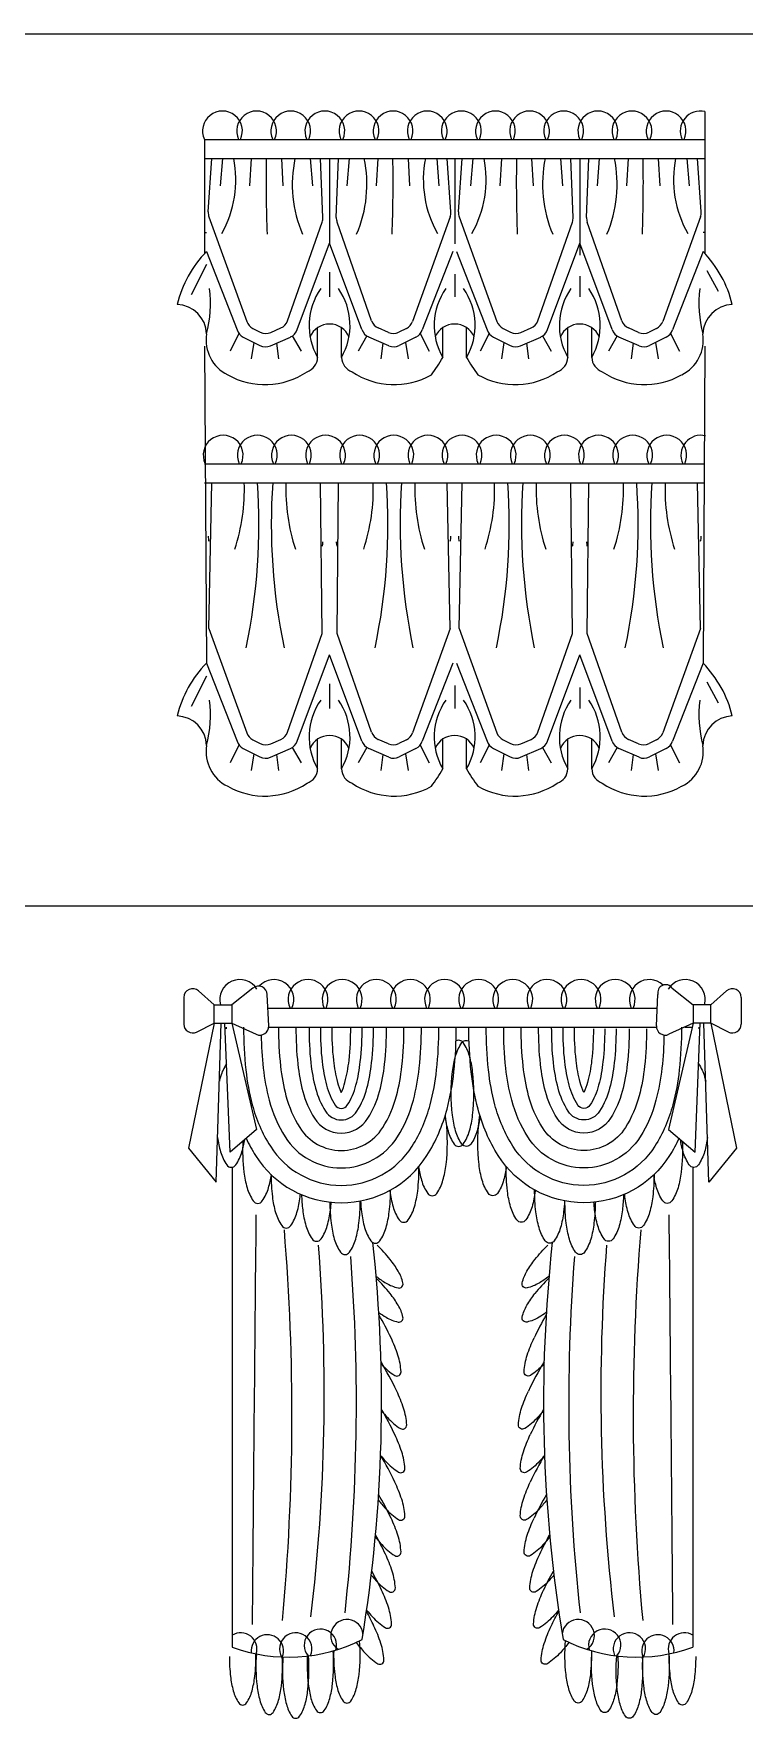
# Model space of a CAD drawing. Header units: inches. Extents: x 10 to 52.5, y 12.6 to 37.4.
# Drawn here: x 44.6 to 47.87, y 17.18 to 24.9 of the extents above; entities that cross this region are included whole.
import ezdxf

# ---------------------------------------------------------------- set-up
doc = ezdxf.new("R2010")
doc.units = ezdxf.units.IN
doc.header["$MEASUREMENT"] = 0
doc.layers.add('02', color=2, linetype='Continuous')
doc.layers.add('4', color=4, linetype='Continuous')

msp = doc.modelspace()

# ---------------------------------------------------------------- linework, layer by layer
at = {"layer": '02'}
for p, q in [((45.3872, 24.4168), (47.6844, 24.4168)), ((45.3872, 24.3299), (47.6844, 24.3299)), ((45.4047, 24.0845), (45.4213, 24.3299)), ((45.4698, 24.3299), (45.4594, 24.2043)), ((45.6016, 24.3299), (45.5947, 24.2043)), ((45.7403, 24.3299), (45.7472, 24.2043)), ((45.8721, 24.3299), (45.8825, 24.2043)), ((45.9307, 24.0591), (45.9206, 24.3299)), ((45.9615, 24.3299), (45.9615, 23.9409)), ((45.9924, 24.0591), (46.0024, 24.3299)), ((46.051, 24.3299), (46.0406, 24.2043)), ((46.1828, 24.3299), (46.1758, 24.2043)), ((46.3215, 24.3299), (46.3284, 24.2043)), ((46.4533, 24.3299), (46.4637, 24.2043)), ((46.5184, 24.0845), (46.5018, 24.3299)), ((46.5358, 24.3299), (46.5358, 23.9386)), ((46.5533, 24.0845), (46.5699, 24.3299)), ((46.6184, 24.3299), (46.608, 24.2043)), ((46.7502, 24.3299), (46.7433, 24.2043)), ((46.8889, 24.3299), (46.8958, 24.2043)), ((47.0207, 24.3299), (47.0311, 24.2043)), ((47.0793, 24.0591), (47.0692, 24.3299)), ((47.1101, 24.3299), (47.1101, 23.8864)), ((47.141, 24.0591), (47.151, 24.3299)), ((47.1996, 24.3299), (47.1892, 24.2043)), ((47.3314, 24.3299), (47.3244, 24.2043)), ((47.4701, 24.3299), (47.477, 24.2043)), ((47.6019, 24.3299), (47.6123, 24.2043)), ((47.667, 24.0845), (47.6504, 24.3299)), ((45.4079, 24.0615), (45.5812, 23.5825)), ((45.7685, 23.5857), (45.9275, 24.0383)), ((46.1546, 23.5857), (45.9956, 24.0383)), ((46.5151, 24.0615), (46.3419, 23.5825)), ((46.5565, 24.0615), (46.7298, 23.5825)), ((46.9171, 23.5857), (47.0761, 24.0383)), ((47.3032, 23.5857), (47.1442, 24.0383)), ((47.6637, 24.0615), (47.4905, 23.5825)), ((45.3872, 23.9908), (45.3959, 23.9908)), ((47.6844, 23.9908), (47.6757, 23.9908)), ((45.3959, 23.9028), (45.5367, 23.544)), ((45.8128, 23.545), (45.9615, 23.9409)), ((46.1102, 23.545), (45.9615, 23.9409)), ((46.5271, 23.9028), (46.3864, 23.544)), ((46.5445, 23.9028), (46.6853, 23.544)), ((46.9614, 23.545), (47.1101, 23.9409)), ((47.2588, 23.545), (47.1101, 23.9409)), ((47.6757, 23.9028), (47.535, 23.544)), ((45.3959, 23.8429), (45.3263, 23.7038)), ((45.9615, 23.8081), (45.9615, 23.6951)), ((46.5358, 23.7995), (46.5358, 23.6951)), ((47.6931, 23.8168), (47.7453, 23.7212)), ((47.1101, 23.7908), (47.1101, 23.6951)), ((45.5457, 23.5266), (45.5045, 23.4454)), ((45.5653, 23.5105), (45.6421, 23.4721)), ((45.6135, 23.4864), (45.6016, 23.4107)), ((45.6092, 23.5508), (45.6436, 23.5336)), ((45.6899, 23.4709), (45.7819, 23.5111)), ((45.6915, 23.5324), (45.7378, 23.5526)), ((45.7904, 23.5158), (45.8305, 23.4454)), ((45.9068, 23.4176), (45.9068, 23.554)), ((46.0163, 23.4176), (46.0163, 23.554)), ((46.1326, 23.5158), (46.0926, 23.4454)), ((46.2332, 23.4709), (46.1412, 23.5111)), ((46.2316, 23.5324), (46.1853, 23.5526)), ((46.3139, 23.5508), (46.2794, 23.5336)), ((46.3578, 23.5105), (46.281, 23.4721)), ((46.3096, 23.4864), (46.3215, 23.4107)), ((46.3773, 23.5266), (46.4186, 23.4454)), ((46.4811, 23.4176), (46.4811, 23.554)), ((46.5906, 23.4176), (46.5906, 23.554)), ((46.6943, 23.5266), (46.6531, 23.4454)), ((46.7139, 23.5105), (46.7907, 23.4721)), ((46.7621, 23.4864), (46.7502, 23.4107)), ((46.7578, 23.5508), (46.7922, 23.5336)), ((46.8385, 23.4709), (46.9305, 23.5111)), ((46.8401, 23.5324), (46.8864, 23.5526)), ((46.939, 23.5158), (46.9791, 23.4454)), ((47.0554, 23.4176), (47.0554, 23.554)), ((47.1649, 23.4176), (47.1649, 23.554)), ((47.2812, 23.5158), (47.2412, 23.4454)), ((47.3818, 23.4709), (47.2898, 23.5111)), ((47.3802, 23.5324), (47.3339, 23.5526)), ((47.4625, 23.5508), (47.428, 23.5336)), ((47.5064, 23.5105), (47.4296, 23.4721)), ((47.4582, 23.4864), (47.4701, 23.4107)), ((47.5259, 23.5266), (47.5672, 23.4454)), ((45.7174, 23.4829), (45.7264, 23.4107)), ((46.2057, 23.4829), (46.1966, 23.4107)), ((46.866, 23.4829), (46.875, 23.4107)), ((47.3543, 23.4829), (47.3452, 23.4107)), ((45.3872, 22.9299), (47.6844, 22.9299)), ((45.3872, 22.8429), (47.6844, 22.8429)), ((45.4079, 22.1745), (45.4213, 22.8429)), ((45.9275, 22.1513), (45.9206, 22.8429)), ((45.9956, 22.1513), (46.0024, 22.8429)), ((46.5151, 22.1745), (46.5018, 22.8429)), ((46.5565, 22.1745), (46.5699, 22.8429)), ((47.0761, 22.1513), (47.0692, 22.8429)), ((47.1442, 22.1513), (47.151, 22.8429)), ((47.6637, 22.1745), (47.6504, 22.8429)), ((45.4079, 22.1745), (45.5812, 21.6955)), ((46.5151, 22.1745), (46.3419, 21.6955)), ((46.5565, 22.1745), (46.7298, 21.6955)), ((47.6637, 22.1745), (47.4905, 21.6955)), ((45.7685, 21.6988), (45.9275, 22.1513)), ((46.1546, 21.6988), (45.9956, 22.1513)), ((46.9171, 21.6988), (47.0761, 22.1513)), ((47.3032, 21.6988), (47.1442, 22.1513)), ((45.8128, 21.658), (45.9615, 22.054)), ((46.1102, 21.658), (45.9615, 22.054)), ((46.9614, 21.658), (47.1101, 22.054)), ((47.2588, 21.658), (47.1101, 22.054)), ((45.3959, 21.956), (45.3263, 21.8168)), ((45.3959, 22.0159), (45.5367, 21.6571)), ((46.5271, 22.0159), (46.3864, 21.6571)), ((46.5445, 22.0159), (46.6853, 21.6571)), ((47.6757, 22.0159), (47.535, 21.6571)), ((45.9615, 21.9212), (45.9615, 21.8081)), ((46.5358, 21.9125), (46.5358, 21.8081)), ((47.1101, 21.9038), (47.1101, 21.8081)), ((47.6931, 21.9299), (47.7453, 21.8342)), ((45.5457, 21.6397), (45.5045, 21.5584)), ((45.6092, 21.6639), (45.6436, 21.6467)), ((45.6915, 21.6454), (45.7378, 21.6657)), ((46.2316, 21.6454), (46.1853, 21.6657)), ((46.3139, 21.6639), (46.2794, 21.6467)), ((46.3773, 21.6397), (46.4186, 21.5584)), ((46.6943, 21.6397), (46.6531, 21.5584)), ((46.7578, 21.6639), (46.7922, 21.6467)), ((46.8401, 21.6454), (46.8864, 21.6657)), ((47.3802, 21.6454), (47.3339, 21.6657)), ((47.4625, 21.6639), (47.428, 21.6467)), ((47.5259, 21.6397), (47.5672, 21.5584)), ((45.5653, 21.6235), (45.6421, 21.5852)), ((45.6135, 21.5995), (45.6016, 21.5237)), ((45.6899, 21.5839), (45.7819, 21.6242)), ((45.7174, 21.596), (45.7264, 21.5237)), ((45.7904, 21.6288), (45.8305, 21.5584)), ((46.1326, 21.6288), (46.0926, 21.5584)), ((46.2332, 21.5839), (46.1412, 21.6242)), ((46.2057, 21.596), (46.1966, 21.5237)), ((46.3578, 21.6235), (46.281, 21.5852)), ((46.3096, 21.5995), (46.3215, 21.5237)), ((46.7139, 21.6235), (46.7907, 21.5852)), ((46.7621, 21.5995), (46.7502, 21.5237)), ((46.8385, 21.5839), (46.9305, 21.6242)), ((46.866, 21.596), (46.875, 21.5237)), ((46.939, 21.6288), (46.9791, 21.5584)), ((47.2812, 21.6288), (47.2412, 21.5584)), ((47.3818, 21.5839), (47.2898, 21.6242)), ((47.3543, 21.596), (47.3452, 21.5237)), ((47.5064, 21.6235), (47.4296, 21.5852)), ((47.4582, 21.5995), (47.4701, 21.5237)), ((45.2928, 20.4828), (45.2928, 20.36)), ((45.432, 20.4485), (45.36, 20.5129)), ((45.6098, 20.5255), (45.5135, 20.4485)), ((45.682, 20.3519), (45.6753, 20.4959)), ((47.4619, 20.3519), (47.4686, 20.4959)), ((47.534, 20.5255), (47.6303, 20.4485)), ((47.7118, 20.4485), (47.7838, 20.5129)), ((47.851, 20.4828), (47.851, 20.36)), ((45.432, 20.4485), (45.5135, 20.4485)), ((45.432, 20.3643), (45.432, 20.4485)), ((45.5135, 20.4485), (45.5135, 20.3643)), ((47.7118, 20.4485), (47.6303, 20.4485)), ((47.6303, 20.4485), (47.6303, 20.3643)), ((47.7118, 20.3643), (47.7118, 20.4485)), ((45.432, 20.3643), (45.3139, 19.7908)), ((45.3511, 20.3239), (45.432, 20.3643)), ((45.432, 20.3643), (45.5135, 20.3643)), ((45.441, 19.6349), (45.4641, 20.3643)), ((45.5046, 19.7735), (45.4815, 20.3643)), ((45.5135, 20.3643), (45.626, 19.8775)), ((45.5135, 20.3643), (45.6249, 20.3134)), ((45.6819, 20.3469), (47.4619, 20.3469)), ((47.6303, 20.3643), (47.5178, 19.8775)), ((47.6303, 20.3643), (47.5189, 20.3134)), ((47.5923, 20.3469), (47.6263, 20.3469)), ((47.7118, 20.3643), (47.6303, 20.3643)), ((47.6392, 19.7735), (47.6623, 20.3643)), ((47.7028, 19.6349), (47.6797, 20.3643)), ((47.7118, 20.3643), (47.83, 19.7908)), ((47.7927, 20.3239), (47.7118, 20.3643)), ((45.626, 19.8775), (45.5046, 19.7735)), ((47.5178, 19.8775), (47.6392, 19.7735)), ((45.3139, 19.7908), (45.441, 19.6349)), ((47.83, 19.7908), (47.7028, 19.6349))]:
    msp.add_line(p, q, dxfattribs=at)
for points in [[(45.4871, 20.3469, 0.001192), (45.4871, 20.3382, 0.02704)], [(45.5671, 20.3469, 0.028287), (45.5773, 20.15)], [(45.5773, 20.15, 0.037063), (45.6066, 19.9907, 0.077106), (45.6896, 19.8, 0.550637), (46.3405, 19.8, 0.077106), (46.4234, 19.9907, 0.037063), (46.4528, 20.15, 0.028288), (46.4629, 20.3469, 0.037063)], [(45.6473, 20.3101, 0.022816), (45.6568, 20.1586, 0.037063), (45.684, 20.011, 0.077106), (45.7572, 19.8428, 0.550637), (46.2729, 19.8428, 0.077106), (46.346, 20.011, 0.037063), (46.3732, 20.1586, 0.028347), (46.3829, 20.3469, 0.037063)], [(45.7271, 20.3469, 0.028413), (45.7363, 20.1672)], [(45.7363, 20.1672, 0.037063), (45.7614, 20.0312, 0.077106), (45.8248, 19.8856, 0.550637), (46.2053, 19.8856, 0.077106), (46.2686, 20.0312, 0.037063), (46.2937, 20.1672, 0.028413), (46.3029, 20.3469, 0.037063)], [(45.8071, 20.3469, 0.028487), (45.8159, 20.1759)], [(45.8159, 20.1759, 0.037063), (45.8388, 20.0515, 0.077106), (45.8924, 19.9283, 0.550637), (46.1377, 19.9283, 0.077106), (46.1912, 20.0515, 0.037063), (46.2142, 20.1759, 0.028486), (46.2229, 20.3469, 0.037063)], [(45.8671, 20.3469, 0.028547), (45.8755, 20.1824)], [(45.8755, 20.1824, 0.037063), (45.8968, 20.0667, 0.077106), (45.9431, 19.9604, 0.550637), (46.087, 19.9604, 0.077106), (46.1332, 20.0667, 0.037063), (46.1545, 20.1824, 0.028546), (46.1629, 20.3469, 0.037063)], [(45.9193, 20.3469, 0.028603), (45.9274, 20.188)], [(45.9274, 20.188, 0.037063), (45.9473, 20.08, 0.077106), (45.9872, 19.9883, 0.550637), (46.0428, 19.9883, 0.077106), (46.0827, 20.08, 0.037063), (46.1026, 20.188, 0.028603), (46.1107, 20.3469, 0.037063)], [(45.9715, 20.3469, 0.028664), (45.9793, 20.1936)], [(45.9793, 20.1936, 0.037063), (45.9978, 20.0932, 0.046055), (46.015, 20.0459, 0.046055), (46.0322, 20.0932, 0.037063), (46.0507, 20.1936, 0.028664), (46.0585, 20.3469, 0.037063)], [(47.5767, 20.3469, -0.028288), (47.5665, 20.15, -0.037063), (47.5372, 19.9907, -0.077106), (47.4543, 19.8, -0.550637), (46.8033, 19.8, -0.077106), (46.7204, 19.9907, -0.037063), (46.6911, 20.15, -0.028287), (46.6809, 20.3469, -0.037063)], [(47.4965, 20.3101, -0.022816), (47.487, 20.1586, -0.037063), (47.4598, 20.011, -0.077106), (47.3867, 19.8428, -0.550637), (46.871, 19.8428, -0.077106), (46.7978, 20.011, -0.037063), (46.7706, 20.1586, -0.028347), (46.7609, 20.3469, -0.037063)], [(47.4167, 20.3382, -0.02704), (47.4075, 20.1672, -0.037063), (47.3824, 20.0312, -0.077106), (47.3191, 19.8856, -0.550637), (46.9386, 19.8856, -0.077106), (46.8752, 20.0312, -0.037063), (46.8501, 20.1672, -0.028413), (46.8409, 20.3469, -0.037063)], [(47.3367, 20.3382, -0.02704), (47.3279, 20.1759, -0.037063), (47.305, 20.0515, -0.077106), (47.2515, 19.9283, -0.550637), (47.0062, 19.9283, -0.077106), (46.9526, 20.0515, -0.037063), (46.9297, 20.1759, -0.028487), (46.9209, 20.3469, -0.037063)], [(47.2767, 20.3382, -0.02704), (47.2683, 20.1824, -0.037063), (47.247, 20.0667, -0.077106), (47.2008, 19.9604, -0.550637), (47.0569, 19.9604, -0.077106), (47.0106, 20.0667, -0.037063), (46.9893, 20.1824, -0.028547), (46.9809, 20.3469, -0.037063)], [(47.2245, 20.3382, -0.02704), (47.2164, 20.188, -0.037063), (47.1965, 20.08, -0.077106), (47.1566, 19.9883, -0.550637), (47.101, 19.9883, -0.077106), (47.0611, 20.08, -0.037063), (47.0412, 20.188, -0.028603), (47.0331, 20.3469, -0.037063)], [(47.1723, 20.3382, -0.02704), (47.1645, 20.1936, -0.037063), (47.146, 20.0932, -0.046055), (47.1288, 20.0459, -0.046055), (47.1116, 20.0932, -0.037063), (47.0931, 20.1936, -0.028664), (47.0853, 20.3469, -0.037063)], [(47.6567, 20.3469, -0.001192), (47.6567, 20.3382, -0.02704)], [(46.4914, 19.9376, 0.037472), (46.5053, 19.8704, 0.081597), (46.5339, 19.8099, 0.524844), (46.5752, 19.8099, 0.081597), (46.6037, 19.8704, 0.040172), (46.6182, 19.9425, 0.059007), (46.6182, 20.1426, 0.040172), (46.6037, 20.2147, 0.081597), (46.5752, 20.2752, 0.388979), (46.5421, 20.2828, 0.081597)], [(46.6524, 19.9376, -0.037472), (46.6385, 19.8704, -0.081597), (46.61, 19.8099, -0.524844), (46.5687, 19.8099, -0.081597), (46.5401, 19.8704, -0.040172), (46.5256, 19.9425, -0.059007), (46.5256, 20.1426, -0.040172), (46.5401, 20.2147, -0.081597), (46.5687, 20.2752, -0.388979), (46.6017, 20.2828, -0.081597)], [(45.4888, 20.1782, 0.079637), (45.4611, 20.1191, 0.011645), (45.4557, 20.0984, 0.029478)], [(47.6551, 20.1782, -0.079637), (47.6827, 20.1191, -0.011645), (47.6881, 20.0984, -0.029478)], [(46.3704, 19.7058, 0.034307), (46.3835, 19.6443, 0.081597), (46.412, 19.5838, 0.524844), (46.4533, 19.5838, 0.081597), (46.4819, 19.6443, 0.040172), (46.4964, 19.7165, 0.059007), (46.4964, 19.9165, 0.013934), (46.4927, 19.9418, 0.081597)], [(46.7735, 19.7058, -0.034307), (46.7604, 19.6443, -0.081597), (46.7318, 19.5838, -0.524844), (46.6905, 19.5838, -0.081597), (46.6619, 19.6443, -0.040172), (46.6474, 19.7165, -0.059007), (46.6474, 19.9165, -0.013934), (46.6511, 19.9418, -0.081597)], [(45.4475, 19.8398, 0.036265), (45.4611, 19.7747, 0.081597), (45.4897, 19.7143, 0.524844), (45.531, 19.7143, 0.081597), (45.5595, 19.7747, 0.031508), (45.5719, 19.8312, 0.029478)], [(45.5636, 19.824, 0.041947), (45.5684, 19.6817)], [(47.5802, 19.824, -0.041947), (47.5754, 19.6817, -0.040172), (47.5609, 19.6095, -0.081597), (47.5323, 19.5491, -0.524844), (47.491, 19.5491, -0.081597), (47.4625, 19.6095, -0.03327), (47.4496, 19.6691, -0.029478)], [(47.6963, 19.8398, -0.036265), (47.6827, 19.7747, -0.081597), (47.6542, 19.7143, -0.524844), (47.6128, 19.7143, -0.081597), (47.5843, 19.7747, -0.031508), (47.5719, 19.8312, -0.029478)], [(46.2381, 19.5978, 0.000907), (46.2385, 19.5947, 0.040172), (46.2529, 19.5226, 0.081597), (46.2815, 19.4621, 0.524844), (46.3228, 19.4621, 0.081597), (46.3514, 19.5226, 0.040172), (46.3659, 19.5947, 0.033193), (46.3717, 19.7074, 0.040172)], [(46.9057, 19.5978, -0.000907), (46.9054, 19.5947, -0.040172), (46.8909, 19.5226, -0.081597), (46.8623, 19.4621, -0.524844), (46.821, 19.4621, -0.081597), (46.7924, 19.5226, -0.040172), (46.7779, 19.5947, -0.033193), (46.7721, 19.7074, -0.040172)], [(45.5684, 19.6817, 0.040172), (45.5829, 19.6095, 0.081597), (45.6115, 19.5491, 0.524844), (45.6528, 19.5491, 0.081597), (45.6814, 19.6095, 0.03327), (45.6942, 19.6691, 0.029478)], [(45.6931, 19.6702, 0.02994), (45.699, 19.5686)], [(47.4508, 19.6702, -0.029941), (47.4449, 19.5686, -0.040172), (47.4304, 19.4965, -0.081597), (47.4018, 19.436, -0.524844), (47.3605, 19.436, -0.081597), (47.3319, 19.4965, -0.040172), (47.3174, 19.5686, -0.003419), (47.3162, 19.5802, -0.029478)], [(45.699, 19.5686, 0.040172), (45.7134, 19.4965, 0.081597), (45.742, 19.436, 0.524844), (45.7833, 19.436, 0.081597), (45.8119, 19.4965, 0.040172), (45.8264, 19.5686, 0.003419), (45.8277, 19.5802, 0.029478)], [(45.8328, 19.578, 0.020706), (45.8382, 19.5078, 0.040172), (45.8527, 19.4356, 0.081597), (45.8812, 19.3751, 0.524844), (45.9226, 19.3751, 0.081597), (45.9511, 19.4356, 0.040172), (45.9656, 19.5078, 0.010429), (45.969, 19.5431, 0.029478)], [(45.9628, 19.5437, 0.028541), (45.9687, 19.4469, 0.040172), (45.9832, 19.3747, 0.081597), (46.0118, 19.3143, 0.524844), (46.0531, 19.3143, 0.081597), (46.0816, 19.3747, 0.040172), (46.0961, 19.4469, 0.030092), (46.102, 19.549, 0.040172)], [(46.1035, 19.5493, 0.014823), (46.1079, 19.4991, 0.040172), (46.1224, 19.4269, 0.081597), (46.151, 19.3665, 0.524844), (46.1923, 19.3665, 0.081597), (46.2209, 19.4269, 0.040172), (46.2354, 19.4991, 0.029605), (46.2413, 19.5995, 0.040172)], [(47.0403, 19.5493, -0.014823), (47.0359, 19.4991, -0.040172), (47.0214, 19.4269, -0.081597), (46.9928, 19.3665, -0.524844), (46.9515, 19.3665, -0.081597), (46.923, 19.4269, -0.040172), (46.9085, 19.4991, -0.029605), (46.9026, 19.5995, -0.040172)], [(47.181, 19.5437, -0.028541), (47.1751, 19.4469, -0.040172), (47.1606, 19.3747, -0.081597), (47.1321, 19.3143, -0.524844), (47.0907, 19.3143, -0.081597), (47.0622, 19.3747, -0.040172), (47.0477, 19.4469, -0.030092), (47.0418, 19.549, -0.040172)], [(47.311, 19.578, -0.020706), (47.3056, 19.5078, -0.040172), (47.2912, 19.4356, -0.081597), (47.2626, 19.3751, -0.524844), (47.2213, 19.3751, -0.081597), (47.1927, 19.4356, -0.040172), (47.1782, 19.5078, -0.010429), (47.1748, 19.5431, -0.029478)], [(46.1754, 19.2035, 0.031105), (46.2211, 19.1725, 0.076134), (46.2757, 19.1505, 0.556133), (46.2983, 19.1732, 0.076134), (46.2764, 19.2278, 0.036422), (46.2396, 19.281, 0.026543), (46.1803, 19.3469, 0.026543)], [(46.9685, 19.2035, -0.031105), (46.9228, 19.1725, -0.076134), (46.8681, 19.1505, -0.556133), (46.8455, 19.1732, -0.076134), (46.8674, 19.2278, -0.036422), (46.9042, 19.281, -0.026543), (46.9635, 19.3469, -0.026543)], [(46.1876, 19.0378, 0.022505), (46.2211, 19.016, 0.076134), (46.2757, 18.994, 0.556133), (46.2983, 19.0167, 0.076134), (46.2764, 19.0713, 0.036422), (46.2396, 19.1244, 0.028326), (46.1761, 19.1946)], [(46.9562, 19.0378, -0.022505), (46.9228, 19.016, -0.076134), (46.8681, 18.994, -0.556133), (46.8455, 19.0167, -0.076134), (46.8674, 19.0713, -0.036422), (46.9042, 19.1244, -0.026543)], [(46.1979, 18.8031, 0.001838), (46.2013, 18.7993, 0.06619), (46.2606, 18.7492, 0.611241), (46.2895, 18.766, 0.06619), (46.2752, 18.8423, 0.030371), (46.2437, 18.9212, 0.022207), (46.1883, 19.0265)], [(46.9459, 18.8031, -0.001838), (46.9425, 18.7993, -0.06619), (46.8832, 18.7492, -0.611241), (46.8543, 18.766, -0.06619), (46.8687, 18.8423, -0.030371), (46.9001, 18.9212, -0.021925)], [(46.2, 18.5879, 0.015074), (46.2274, 18.5558, 0.06619), (46.2867, 18.5057, 0.611241), (46.3156, 18.5225, 0.06619), (46.3013, 18.5988, 0.030371), (46.2698, 18.6777, 0.028264), (46.1977, 18.8108)], [(46.9438, 18.5879, -0.015074), (46.9164, 18.5558, -0.06619), (46.8571, 18.5057, -0.611241), (46.8282, 18.5225, -0.06619), (46.8426, 18.5988, -0.030371), (46.874, 18.6777, -0.021925)], [(46.1957, 18.3825, 0.012626), (46.2187, 18.3558, 0.06619), (46.278, 18.3057, 0.611241), (46.3069, 18.3225, 0.06619), (46.2926, 18.3988, 0.030371), (46.2611, 18.4777, 0.024267), (46.2001, 18.5925)], [(46.9482, 18.3825, -0.012626), (46.9251, 18.3558, -0.06619), (46.8658, 18.3057, -0.611241), (46.8369, 18.3225, -0.06619), (46.8513, 18.3988, -0.030371), (46.8827, 18.4777, -0.021925)], [(46.185, 18.1784, 0.018713), (46.2187, 18.1384, 0.06619), (46.278, 18.0883, 0.611241), (46.3069, 18.1051, 0.06619), (46.2926, 18.1814, 0.030371), (46.2611, 18.2603, 0.02587), (46.1957, 18.3825)], [(46.9588, 18.1784, -0.018713), (46.9251, 18.1384, -0.06619), (46.8658, 18.0883, -0.611241), (46.8369, 18.1051, -0.06619), (46.8513, 18.1814, -0.030371), (46.8827, 18.2603, -0.021925)], [(46.1714, 18.0084, 0.016537), (46.2013, 17.9732, 0.06619), (46.2606, 17.9231, 0.611241), (46.2895, 17.9399, 0.06619), (46.2752, 18.0162, 0.030371), (46.2437, 18.0951, 0.022808), (46.1867, 18.2032)], [(46.9724, 18.0084, -0.016537), (46.9425, 17.9732, -0.06619), (46.8832, 17.9231, -0.611241), (46.8543, 17.9399, -0.06619), (46.8687, 18.0162, -0.030371), (46.9001, 18.0951, -0.021925)], [(46.1528, 17.8339, 0.012245), (46.1752, 17.808, 0.06619), (46.2345, 17.7579, 0.611241), (46.2634, 17.7747, 0.06619), (46.249, 17.851, 0.030371), (46.2176, 17.9298, 0.018437), (46.1722, 18.0177, 0.021925)], [(46.991, 17.8339, -0.012245), (46.9686, 17.808, -0.06619), (46.9093, 17.7579, -0.611241), (46.8804, 17.7747, -0.06619), (46.8948, 17.851, -0.030371), (46.9262, 17.9298, -0.018437), (46.9716, 18.0177, -0.021925)], [(46.1316, 17.6733, 0.014388), (46.1578, 17.6428, 0.06619), (46.2171, 17.5926, 0.611241), (46.246, 17.6095, 0.06619), (46.2316, 17.6858, 0.030371), (46.2002, 17.7646, 0.01838), (46.155, 17.8522, 0.021925)], [(47.0122, 17.6733, -0.014388), (46.986, 17.6428, -0.06619), (46.9267, 17.5926, -0.611241), (46.8978, 17.6095, -0.06619), (46.9122, 17.6858, -0.030371), (46.9436, 17.7646, -0.01838), (46.9888, 17.8522, -0.021925)], [(47.0603, 17.5251, -0.022123), (47.0208, 17.4775, -0.06619), (46.9615, 17.4274, -0.611241), (46.9326, 17.4443, -0.06619), (46.947, 17.5206, -0.030371), (46.9784, 17.5994, -0.014279), (47.013, 17.6677, -0.021925)], [(45.5016, 17.46, 0.028267), (45.5068, 17.3686, 0.038634), (45.5195, 17.3028, 0.079423), (45.5446, 17.2473, 0.537421), (45.5804, 17.2473, 0.079423), (45.6056, 17.3028, 0.038634), (45.6183, 17.3686, 0.032173), (45.6233, 17.4726, 0.038634)], [(45.6254, 17.4722, 0.045501), (45.6286, 17.3251)], [(45.7504, 17.3077, 0.038634), (45.7631, 17.2419, 0.079423), (45.7883, 17.1865, 0.537421), (45.8241, 17.1865, 0.079423), (45.8492, 17.2419, 0.038634), (45.8619, 17.3077, 0.048118), (45.8645, 17.4632, 0.038634)], [(45.8593, 17.4626, 0.039838), (45.8636, 17.3338)], [(45.8636, 17.3338, 0.038634), (45.8762, 17.268, 0.079423), (45.9014, 17.2125, 0.537421), (45.9372, 17.2125, 0.079423), (45.9624, 17.268, 0.038634), (45.975, 17.3338, 0.047165), (45.9779, 17.4863, 0.038634)], [(45.9804, 17.487, 0.033928), (45.9854, 17.3773)], [(45.9854, 17.3773, 0.038634), (45.998, 17.3115, 0.079423), (46.0232, 17.256, 0.537421), (46.059, 17.256, 0.079423), (46.0842, 17.3115, 0.038634), (46.0969, 17.3773, 0.048072), (46.0995, 17.5327, 0.038634)], [(47.1634, 17.487, -0.033928), (47.1584, 17.3773, -0.038634), (47.1458, 17.3115, -0.079423), (47.1206, 17.256, -0.537421), (47.0848, 17.256, -0.079423), (47.0596, 17.3115, -0.038634), (47.047, 17.3773, -0.048072), (47.0443, 17.5327, -0.038634)], [(47.2846, 17.4626, -0.039838), (47.2803, 17.3338, -0.038634), (47.2676, 17.268, -0.079423), (47.2424, 17.2125, -0.537421), (47.2066, 17.2125, -0.079423), (47.1815, 17.268, -0.038634), (47.1688, 17.3338, -0.047165), (47.1659, 17.4863, -0.038634)], [(47.3964, 17.458, -0.046493), (47.3934, 17.3077, -0.038634), (47.3807, 17.2419, -0.079423), (47.3555, 17.1865, -0.537421), (47.3198, 17.1865, -0.079423), (47.2946, 17.2419, -0.038634), (47.2819, 17.3077, -0.048118), (47.2793, 17.4632, -0.038634)], [(47.5185, 17.4722, -0.045501), (47.5152, 17.3251, -0.038634), (47.5025, 17.2593, -0.079423), (47.4774, 17.2038, -0.537421), (47.4416, 17.2038, -0.079423), (47.4164, 17.2593, -0.038634), (47.4037, 17.3251, -0.04114), (47.3996, 17.4581, -0.038634)], [(47.6422, 17.46, -0.028267), (47.637, 17.3686, -0.038634), (47.6244, 17.3028, -0.079423), (47.5992, 17.2473, -0.537421), (47.5634, 17.2473, -0.079423), (47.5382, 17.3028, -0.038634), (47.5255, 17.3686, -0.032173), (47.5205, 17.4726, -0.038634)], [(45.6286, 17.3251, 0.038634), (45.6413, 17.2593, 0.079423), (45.6665, 17.2038, 0.537421), (45.7022, 17.2038, 0.079423), (45.7274, 17.2593, 0.038634), (45.7401, 17.3251, 0.04114), (45.7442, 17.4581, 0.038634)], [(45.7474, 17.458, 0.046493), (45.7504, 17.3077)]]:
    msp.add_lwpolyline(points, format="xyb", dxfattribs=at)
for centre, radius, start, end in [((45.0323, 24.2325), 0.4991, 330.41153, 11.25657), ((52.0944, 24.2203), 6.4244, 179.02282, 182.12123), ((46.3674, 24.2109), 0.5771, 168.0958, 203.3073), ((45.5557, 24.2109), 0.5771, 336.6927, 11.9042), ((39.8287, 24.2203), 6.4244, 357.87877, 0.97718), ((46.8908, 24.2325), 0.4991, 168.74343, 209.58847), ((46.1809, 24.2325), 0.4991, 330.41153, 11.25657), ((53.243, 24.2203), 6.4244, 179.02282, 182.12123), ((47.516, 24.2109), 0.5771, 168.0958, 203.3073), ((46.7043, 24.2109), 0.5771, 336.6927, 11.9042), ((40.9773, 24.2203), 6.4244, 357.87877, 0.97718), ((48.0394, 24.2325), 0.4991, 168.74343, 209.58847), ((45.461, 24.0807), 0.0564, 176.14375, 199.88506), ((45.8743, 24.057), 0.0564, 340.63623, 2.11659), ((46.0488, 24.057), 0.0564, 177.88341, 199.36377), ((46.462, 24.0807), 0.0564, 340.11494, 3.85625), ((46.6096, 24.0807), 0.0564, 176.14375, 199.88506), ((47.0229, 24.057), 0.0564, 340.63623, 2.11659), ((47.1974, 24.057), 0.0564, 177.88341, 199.36377), ((47.6106, 24.0807), 0.0564, 340.11494, 3.85625), ((44.8584, 23.6654), 0.5565, 345.39195, 6.97477), ((46.1615, 23.5644), 0.294, 145.0129, 209.94996), ((45.7615, 23.5644), 0.294, 330.05004, 34.9871), ((46.7358, 23.5644), 0.294, 145.0129, 209.94996), ((46.3358, 23.5644), 0.294, 330.05004, 34.9871), ((47.3101, 23.5644), 0.294, 145.0129, 209.94996), ((46.9101, 23.5644), 0.294, 330.05004, 34.9871), ((48.2132, 23.6654), 0.5565, 173.02523, 194.60805), ((45.6344, 23.6013), 0.0564, 199.51136, 243.45041), ((45.7152, 23.6043), 0.0564, 293.61518, 340.7483), ((45.9596, 23.4763), 0.094, 88.84377, 158.17392), ((45.9634, 23.4763), 0.094, 21.82608, 91.15623), ((46.2079, 23.6043), 0.0564, 199.2517, 246.38482), ((46.2887, 23.6013), 0.0564, 296.54959, 340.48864), ((46.5339, 23.4763), 0.094, 88.84377, 158.17392), ((46.5377, 23.4763), 0.094, 21.82608, 91.15623), ((46.783, 23.6013), 0.0564, 199.51136, 243.45041), ((46.8638, 23.6043), 0.0564, 293.61518, 340.7483), ((47.1082, 23.4763), 0.094, 88.84377, 158.17392), ((47.112, 23.4763), 0.094, 21.82608, 91.15623), ((47.3565, 23.6043), 0.0564, 199.2517, 246.38482), ((47.4373, 23.6013), 0.0564, 296.54959, 340.48864), ((45.5716, 23.4969), 0.1769, 170.84317, 244.00358), ((45.5905, 23.561), 0.0564, 197.48585, 243.45041), ((45.6689, 23.5841), 0.0564, 243.45041, 293.61518), ((45.7593, 23.5628), 0.0564, 293.61518, 341.55345), ((46.1638, 23.5628), 0.0564, 198.44655, 246.38482), ((46.2542, 23.5841), 0.0564, 246.38482, 296.54959), ((46.3326, 23.561), 0.0564, 296.54959, 342.51415), ((46.7391, 23.561), 0.0564, 197.48585, 243.45041), ((46.8175, 23.5841), 0.0564, 243.45041, 293.61518), ((46.9079, 23.5628), 0.0564, 293.61518, 341.55345), ((47.3124, 23.5628), 0.0564, 198.44655, 246.38482), ((47.4028, 23.5841), 0.0564, 246.38482, 296.54959), ((47.4812, 23.561), 0.0564, 296.54959, 342.51415), ((47.5001, 23.4969), 0.1769, 295.99642, 9.15683), ((45.6673, 23.5226), 0.0564, 243.45041, 293.61518), ((45.8337, 23.4207), 0.0731, 289.57752, 357.61685), ((46.0893, 23.4207), 0.0731, 182.38315, 250.42248), ((46.2558, 23.5226), 0.0564, 246.38482, 296.54959), ((45.9689, 23.6954), 0.5826, 322.15199, 331.5264), ((47.1027, 23.6954), 0.5826, 208.4736, 217.84801), ((46.8159, 23.5226), 0.0564, 243.45041, 293.61518), ((46.9823, 23.4207), 0.0731, 289.57752, 357.61685), ((47.2379, 23.4207), 0.0731, 182.38315, 250.42248), ((47.4044, 23.5226), 0.0564, 246.38482, 296.54959), ((45.6649, 23.6394), 0.3465, 240.45509, 303.90525), ((46.2581, 23.6394), 0.3465, 236.09475, 299.54491), ((46.8135, 23.6394), 0.3465, 240.45509, 303.90525), ((47.4067, 23.6394), 0.3465, 236.09475, 299.54491), ((45.4731, 22.969), 0.0914, 334.68873, 205.31127), ((45.6298, 22.969), 0.0914, 334.68873, 205.31127), ((45.7864, 22.969), 0.0914, 334.68873, 205.31127), ((45.943, 22.969), 0.0914, 334.68873, 205.31127), ((46.0996, 22.969), 0.0914, 334.68873, 205.31127), ((46.2563, 22.969), 0.0914, 334.68873, 205.31127), ((46.4129, 22.969), 0.0914, 334.68873, 205.31127), ((46.5695, 22.969), 0.0914, 334.68873, 205.31127), ((46.7261, 22.969), 0.0914, 334.68873, 205.31127), ((46.8828, 22.969), 0.0914, 334.68873, 205.31127), ((47.0394, 22.969), 0.0914, 334.68873, 205.31127), ((47.196, 22.969), 0.0914, 334.68873, 205.31127), ((47.3527, 22.969), 0.0914, 334.68873, 205.31127), ((47.5093, 22.969), 0.0914, 334.68873, 205.31127), ((47.6659, 22.969), 0.0914, 76.2377, 205.31127), ((44.6911, 22.8133), 0.8794, 341.79731, 1.93165), ((42.8957, 22.6516), 2.7418, 348.10339, 4.00092), ((48.4356, 22.6516), 2.7418, 175.99908, 191.89661), ((46.6403, 22.8133), 0.8794, 178.06835, 198.20269), ((45.2828, 22.8133), 0.8794, 341.79731, 1.93165), ((43.4874, 22.6516), 2.7418, 348.10339, 4.00092), ((49.0273, 22.6516), 2.7418, 175.99908, 191.89661), ((47.232, 22.8133), 0.8794, 178.06835, 198.20269), ((45.8397, 22.8133), 0.8794, 341.79731, 1.93165), ((44.0443, 22.6516), 2.7418, 348.10339, 4.00092), ((49.5842, 22.6516), 2.7418, 175.99908, 191.89661), ((47.7889, 22.8133), 0.8794, 178.06835, 198.20269), ((46.4314, 22.8133), 0.8794, 341.79731, 1.93165), ((44.636, 22.6516), 2.7418, 348.10339, 4.00092), ((50.1759, 22.6516), 2.7418, 175.99908, 191.89661), ((48.3806, 22.8133), 0.8794, 178.06835, 198.20269), ((45.461, 22.5937), 0.0564, 176.14375, 199.88506), ((45.8743, 22.57), 0.0564, 340.63623, 2.11659), ((46.0488, 22.57), 0.0564, 177.88341, 199.36377), ((46.462, 22.5937), 0.0564, 340.11494, 3.85625), ((46.6096, 22.5937), 0.0564, 176.14375, 199.88506), ((47.0229, 22.57), 0.0564, 340.63623, 2.11659), ((47.1974, 22.57), 0.0564, 177.88341, 199.36377), ((47.6106, 22.5937), 0.0564, 340.11494, 3.85625), ((44.8584, 21.7785), 0.5565, 345.39195, 6.97477), ((46.1615, 21.6775), 0.294, 145.0129, 209.94996), ((45.7615, 21.6775), 0.294, 330.05004, 34.9871), ((46.7358, 21.6775), 0.294, 145.0129, 209.94996), ((46.3358, 21.6775), 0.294, 330.05004, 34.9871), ((47.3101, 21.6775), 0.294, 145.0129, 209.94996), ((46.9101, 21.6775), 0.294, 330.05004, 34.9871), ((48.2132, 21.7785), 0.5565, 173.02523, 194.60805), ((45.5905, 21.674), 0.0564, 197.48585, 243.45041), ((45.6344, 21.7143), 0.0564, 199.51136, 243.45041), ((45.6689, 21.6971), 0.0564, 243.45041, 293.61518), ((45.7152, 21.7174), 0.0564, 293.61518, 340.7483), ((45.7593, 21.6759), 0.0564, 293.61518, 341.55345), ((45.9596, 21.5893), 0.094, 88.84377, 158.17392), ((45.9634, 21.5893), 0.094, 21.82608, 91.15623), ((46.1638, 21.6759), 0.0564, 198.44655, 246.38482), ((46.2079, 21.7174), 0.0564, 199.2517, 246.38482), ((46.2542, 21.6971), 0.0564, 246.38482, 296.54959), ((46.2887, 21.7143), 0.0564, 296.54959, 340.48864), ((46.3326, 21.674), 0.0564, 296.54959, 342.51415), ((46.5339, 21.5893), 0.094, 88.84377, 158.17392), ((46.5377, 21.5893), 0.094, 21.82608, 91.15623), ((46.7391, 21.674), 0.0564, 197.48585, 243.45041), ((46.783, 21.7143), 0.0564, 199.51136, 243.45041), ((46.8175, 21.6971), 0.0564, 243.45041, 293.61518), ((46.8638, 21.7174), 0.0564, 293.61518, 340.7483), ((46.9079, 21.6759), 0.0564, 293.61518, 341.55345), ((47.1082, 21.5893), 0.094, 88.84377, 158.17392), ((47.112, 21.5893), 0.094, 21.82608, 91.15623), ((47.3124, 21.6759), 0.0564, 198.44655, 246.38482), ((47.3565, 21.7174), 0.0564, 199.2517, 246.38482), ((47.4028, 21.6971), 0.0564, 246.38482, 296.54959), ((47.4373, 21.7143), 0.0564, 296.54959, 340.48864), ((47.4812, 21.674), 0.0564, 296.54959, 342.51415), ((45.6673, 21.6357), 0.0564, 243.45041, 293.61518), ((46.2558, 21.6357), 0.0564, 246.38482, 296.54959), ((46.8159, 21.6357), 0.0564, 243.45041, 293.61518), ((47.4044, 21.6357), 0.0564, 246.38482, 296.54959), ((46.0893, 21.5337), 0.0731, 182.38315, 250.42248), ((45.5495, 20.473), 0.0914, 31.08308, 195.50832), ((45.7061, 20.473), 0.0914, 334.68873, 137.96553), ((45.8627, 20.473), 0.0914, 334.68873, 205.31127), ((46.0194, 20.473), 0.0914, 334.68873, 205.31127), ((46.176, 20.473), 0.0914, 334.68873, 205.31127), ((46.3326, 20.473), 0.0914, 334.68873, 205.31127), ((46.4892, 20.473), 0.0914, 334.68873, 205.31127), ((46.6459, 20.473), 0.0914, 334.68873, 205.31127), ((46.8025, 20.473), 0.0914, 334.68873, 205.31127), ((46.9591, 20.473), 0.0914, 334.68873, 205.31127), ((47.1158, 20.473), 0.0914, 334.68873, 205.31127), ((47.2724, 20.473), 0.0914, 334.68873, 205.31127), ((47.429, 20.473), 0.0914, 46.3384, 205.31127), ((47.5943, 20.473), 0.0914, 344.49168, 148.91692), ((45.3331, 20.4828), 0.0403, 48.19904, 180), ((45.635, 20.494), 0.0403, 2.66479, 128.64095), ((47.5041, 20.5046), 0.0365, 34.92635, 193.7679), ((47.8107, 20.4828), 0.0403, 0, 131.80096), ((45.3331, 20.36), 0.0403, 180, 296.54959), ((45.6417, 20.35), 0.0403, 245.42833, 2.66479), ((47.5022, 20.35), 0.0403, 177.33521, 294.57167), ((47.8107, 20.36), 0.0403, 243.45041, 0), ((2781.5696, -6.8031), 2736.0725, 179.4494738, 179.4888079), ((-2688.4258, -6.8031), 2736.0725, 0.5111921, 0.5505262), ((35.499, 18.5706), 10.2898, 354.72814, 4.71522), ((57.6449, 18.5706), 10.2898, 175.28478, 185.27186), ((37.302, 18.6702), 8.6351, 353.16532, 4.49482), ((55.8418, 18.6702), 8.6351, 175.50518, 186.83468), ((37.2858, 18.6172), 8.7988, 353.75416, 4.41617), ((55.858, 18.6172), 8.7988, 175.58383, 186.24584), ((47.5547, 18.5996), 0.8358, 134.61092, 141.10106), ((48.113, 18.35), 1.3406, 149.69593, 154.78443), ((48.0869, 18.1065), 1.3406, 148.30844, 154.78443), ((48.0956, 17.9065), 1.3406, 149.22389, 154.78443), ((48.0956, 17.6892), 1.3406, 148.8569, 154.78443), ((48.113, 17.5239), 1.3406, 149.55809, 154.78443), ((46.0411, 17.5556), 0.0743, 6.60382, 237.13557), ((47.1027, 17.5556), 0.0743, 302.86443, 173.39618), ((45.5538, 17.4947), 0.0743, 342.44903, 121.91552), ((45.6757, 17.486), 0.0743, 337.92303, 186.75199), ((45.8062, 17.4947), 0.0743, 335.98068, 209.41698), ((45.9193, 17.5121), 0.0743, 342.58317, 221.26521), ((47.2245, 17.5121), 0.0743, 318.73479, 197.41683), ((47.3376, 17.4947), 0.0743, 330.58302, 204.01932), ((47.4682, 17.486), 0.0743, 353.24801, 202.07697), ((47.59, 17.4947), 0.0743, 58.08448, 197.55097)]:
    msp.add_arc(centre, radius, start, end, dxfattribs=at)
at = {"layer": '4'}
for p, q in [((31.8636, 24.902), (52.1898, 24.902)), ((47.6844, 24.5448), (47.6844, 23.8937)), ((45.3872, 24.4168), (45.3872, 23.8937)), ((45.3872, 23.469), (45.3959, 22.0159)), ((47.6844, 23.469), (47.6757, 22.0159)), ((45.9068, 21.5307), (45.9068, 21.6671)), ((46.0163, 21.5307), (46.0163, 21.6671)), ((46.4811, 21.5307), (46.4811, 21.6671)), ((46.5906, 21.5307), (46.5906, 21.6671)), ((47.0554, 21.5307), (47.0554, 21.6671)), ((47.1649, 21.5307), (47.1649, 21.6671)), ((31.8636, 20.902), (52.1898, 20.902)), ((45.6781, 20.4339), (47.4657, 20.4339)), ((45.5145, 19.7038), (45.5145, 17.5034)), ((47.6293, 19.7038), (47.6293, 17.5034))]:
    msp.add_line(p, q, dxfattribs=at)
for points in [[(45.5782, 19.8365, 0.029898), (45.6219, 19.7572, 0.550637), (46.4081, 19.7572, 0.077106), (46.5008, 19.9704, 0.037063), (46.5323, 20.1413, 0.028233), (46.5429, 20.3469, 0.037063)], [(47.5656, 19.8365, -0.029898), (47.5219, 19.7572, -0.550637), (46.7357, 19.7572, -0.077106), (46.643, 19.9704, -0.037063), (46.6115, 20.1413, -0.028233), (46.6009, 20.3469, -0.037063)], [(46.0835, 17.5251, 0.022123), (46.123, 17.4775, 0.06619), (46.1823, 17.4274, 0.611241), (46.2112, 17.4443, 0.06619), (46.1968, 17.5206, 0.030371), (46.1654, 17.5994, 0.014279), (46.1308, 17.6677, 0.021925)]]:
    msp.add_lwpolyline(points, format="xyb", dxfattribs=at)
for centre, radius, start, end in [((45.4699, 24.4559), 0.0914, 334.68873, 205.31127), ((45.6265, 24.4559), 0.0914, 334.68873, 205.31127), ((45.7832, 24.4559), 0.0914, 334.68873, 205.31127), ((45.9398, 24.4559), 0.0914, 334.68873, 205.31127), ((46.0964, 24.4559), 0.0914, 334.68873, 205.31127), ((46.253, 24.4559), 0.0914, 334.68873, 205.31127), ((46.4097, 24.4559), 0.0914, 334.68873, 205.31127), ((46.5663, 24.4559), 0.0914, 334.68873, 205.31127), ((46.7229, 24.4559), 0.0914, 334.68873, 205.31127), ((46.8795, 24.4559), 0.0914, 334.68873, 205.31127), ((47.0362, 24.4559), 0.0914, 334.68873, 205.31127), ((47.1928, 24.4559), 0.0914, 334.68873, 205.31127), ((47.3494, 24.4559), 0.0914, 334.68873, 205.31127), ((47.5061, 24.4559), 0.0914, 334.68873, 205.31127), ((47.6627, 24.4559), 0.0914, 76.2377, 205.31127), ((45.7723, 23.5362), 0.5254, 135.74978, 166.34482), ((47.2994, 23.5362), 0.5254, 13.65518, 44.25022), ((45.2578, 23.521), 0.1392, 1.65616, 88.38249), ((47.8139, 23.521), 0.1392, 91.61751, 178.34384), ((45.7723, 21.6492), 0.5254, 135.74978, 166.34482), ((47.2994, 21.6492), 0.5254, 13.65518, 44.25022), ((45.2578, 21.6341), 0.1392, 1.65616, 88.38249), ((47.8139, 21.6341), 0.1392, 91.61751, 178.34384), ((45.5716, 21.61), 0.1769, 170.84317, 244.00358), ((47.5001, 21.61), 0.1769, 295.99642, 9.15683), ((45.8337, 21.5337), 0.0731, 289.57752, 357.61685), ((45.9689, 21.8084), 0.5826, 322.15199, 331.5264), ((47.1027, 21.8084), 0.5826, 208.4736, 217.84801), ((46.9823, 21.5337), 0.0731, 289.57752, 357.61685), ((47.2379, 21.5337), 0.0731, 182.38315, 250.42248), ((45.6649, 21.7524), 0.3465, 240.45509, 303.90525), ((46.2581, 21.7524), 0.3465, 236.09475, 299.54491), ((46.8135, 21.7524), 0.3465, 240.45509, 303.90525), ((47.4067, 21.7524), 0.3465, 236.09475, 299.54491), ((39.5156, 18.628), 6.6845, 350.61682, 6.27268), ((53.6282, 18.628), 6.6845, 173.72732, 189.38318), ((45.7726, 18.2067), 0.7492, 249.84883, 296.82895), ((47.3712, 18.2067), 0.7492, 243.17105, 290.15117)]:
    msp.add_arc(centre, radius, start, end, dxfattribs=at)

doc.saveas('drawing.dxf')
